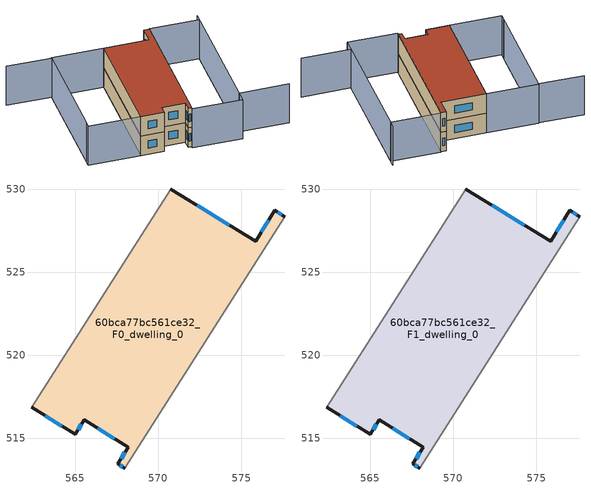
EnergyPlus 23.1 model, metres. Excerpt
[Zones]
60bca77bc561ce32_F0_dwelling_0
 floor ground (EU_floor_Construction): 577.01,528.72 577.62,528.34 567.98,513.21 567.57,513.47 568.19,514.47 565.55,516.11 565.01,515.23 562.39,516.86 570.76,530.01 575.86,526.85 z0
 wall outside (EU_wall_Construction): 577.62,528.34 577.01,528.72 575.86,526.85 570.76,530.01 / 562.39,516.86 565.01,515.23 565.55,516.11 568.19,514.47 567.57,513.47 567.98,513.21 z0:3
 wall adiabatic (EU_wall_Construction): 570.76,530.01 562.39,516.86 / 567.98,513.21 577.62,528.34 z0:3
 window (EU_Window_Construction): 574.27,527.83 572.35,529.02 / 576.65,528.13 576.22,527.43 / 577.43,528.46 577.2,528.6 / 567.7,513.39 567.85,513.29 / 567.99,514.16 567.76,513.78 / 566.37,515.6 567.37,514.98 / 565.18,515.51 565.38,515.83 / 563.2,516.35 564.19,515.74 z0.93:2.07
60bca77bc561ce32_F1_dwelling_0
 floor to 60bca77bc561ce32_F0_dwelling_0 (EU_floor_Construction): 577.01,528.72 577.62,528.34 567.98,513.21 567.57,513.47 568.19,514.47 565.55,516.11 565.01,515.23 562.39,516.86 570.76,530.01 575.86,526.85 z3
 wall outside (EU_wall_Construction): 577.62,528.34 577.01,528.72 575.86,526.85 570.76,530.01 / 562.39,516.86 565.01,515.23 565.55,516.11 568.19,514.47 567.57,513.47 567.98,513.21 z3:6
 wall adiabatic (EU_wall_Construction): 570.76,530.01 562.39,516.86 / 567.98,513.21 577.62,528.34 z3:6
 window (EU_Window_Construction): 574.27,527.83 572.35,529.02 / 576.65,528.13 576.22,527.43 / 577.43,528.46 577.2,528.6 / 567.7,513.39 567.85,513.29 / 567.99,514.16 567.76,513.78 / 566.37,515.6 567.37,514.98 / 565.18,515.51 565.38,515.83 / 563.2,516.35 564.19,515.74 z3.93:5.07
 roof outside (EU_roof_Construction): 568.19,514.47 567.57,513.47 567.98,513.21 577.62,528.34 577.01,528.72 575.86,526.85 570.76,530.01 562.39,516.86 565.01,515.23 565.55,516.11 z6
shading: 559.82,536.87 564.88,533.65 / 564.88,533.65 557.01,521.3 / 579.81,507.2 574.26,510.73 / 574.26,510.73 583.7,525.55 / 567.87,513.03 577.63,528.37 / 577.63,528.37 583.22,524.81 / 583.22,524.81 573.46,509.47 / 573.46,509.47 567.87,513.03 / 556.55,520.57 564.92,533.72 / 564.92,533.72 570.76,530.01 / 570.76,530.01 562.38,516.85 / 562.38,516.85 556.55,520.57 z0:6
[Building]
EU S2 Campaign: North Axis=0; Terrain=City; Solar Distribution=FullExterior
[Site:Location]
Montreal-Trudeau.Intl.AP: Latitude=45.4667; Longitude=-73.75; Time Zone=-5; Elevation=36
[SizingPeriod:WeatherFileDays]
AnnualSizingPeriod: Begin Month=1; Begin Day of Month=1; End Month=12; End Day of Month=31; Day of Week for Start Day=Monday; Use Weather File Daylight Saving Period=No; Use Weather File Rain and Snow Indicators=No
[MATERIAL]
EU_InternalMass_Material: Roughness=MediumRough; Thickness=0.1; Conductivity=1; Density=1800; Specific Heat=900; Thermal Absorptance=0.9; Solar Absorptance=0.7; Visible Absorptance=0.7
[MATERIAL:NOMASS] Roughness=MediumRough; Thermal Absorptance=0.9; Solar Absorptance=0.7; Visible Absorptance=0.7
Name | Thermal Resistance
EU_wall_NoMass; EU_floor_NoMass | 1.36485
EU_roof_NoMass | 2.55992
[WINDOWMATERIAL:SIMPLEGLAZINGSYSTEM]
EU_Window_SimpleGlazing: UFactor=3.92339; Solar Heat Gain Coefficient=0.8; Visible Transmittance=0.8
[CONSTRUCTION]
EU_wall_Construction: EU_wall_NoMass
EU_roof_Construction: EU_roof_NoMass
EU_floor_Construction: EU_floor_NoMass
EU_Window_Construction: EU_Window_SimpleGlazing
EU_InternalMass_Construction: EU_InternalMass_Material
[ZONE] Type=1; Multiplier=1; Ceiling Height=autocalculate; Volume=307.586; Floor Area=autocalculate; Part of Total Floor Area=Yes
60bca77bc561ce32_F0_dwelling_0; 60bca77bc561ce32_F1_dwelling_0
[INTERNALMASS] Construction=EU_InternalMass_Construction; Surface Area=102.529
Name | Zone or ZoneList
60bca77bc561ce32_F0_dwelling_0_EU_InternalMass | 60bca77bc561ce32_F0_dwelling_0
60bca77bc561ce32_F1_dwelling_0_EU_InternalMass | 60bca77bc561ce32_F1_dwelling_0
[OTHEREQUIPMENT] Fuel Type=Electricity; Design Level Calculation Method=Watts/Area; Power per Zone Floor Area=1; Fraction Latent=0; Fraction Radiant=0; Fraction Lost=0; Carbon Dioxide Generation Rate=0; EndUse Subcategory=EU_Step8_InternalGains
Name | Zone or ZoneList or Space or SpaceList | Schedule
EU_Step8_InternalGain_60bca77bc561ce32_F0_dwelling_0_f000 | 60bca77bc561ce32_F0_dwelling_0 | EU_Step8_GainSchedule_60bca77bc561ce32_F0_dwelling_0_f000
EU_Step8_InternalGain_60bca77bc561ce32_F1_dwelling_0_f000 | 60bca77bc561ce32_F1_dwelling_0 | EU_Step8_GainSchedule_60bca77bc561ce32_F1_dwelling_0_f000
[ZONEVENTILATION:DESIGNFLOWRATE] Schedule=EU_AlwaysOn; Design Flow Rate Calculation Method=AirChanges/Hour; Air Changes per Hour=0.860309; Ventilation Type=Natural; Fan Pressure Rise=0; Fan Total Efficiency=1; Constant Term Coefficient=1; Temperature Term Coefficient=0; Velocity Term Coefficient=0; Velocity Squared Term Coefficient=0; Minimum Indoor Temperature=-100; Maximum Indoor Temperature=100; Delta Temperature=-100; Minimum Outdoor Temperature=-100; Maximum Outdoor Temperature=100; Maximum Wind Speed=40
Name | Zone or ZoneList or Space or SpaceList
EU_ConstantAir_60bca77bc561ce32_F0_dwelling_0 | 60bca77bc561ce32_F0_dwelling_0
EU_ConstantAir_60bca77bc561ce32_F1_dwelling_0 | 60bca77bc561ce32_F1_dwelling_0
[HVACTEMPLATE:THERMOSTAT] Constant Heating Setpoint=20; Constant Cooling Setpoint=50
EU_HeatOnly_60bca77bc561ce32_F0_dwelling_0; EU_HeatOnly_60bca77bc561ce32_F1_dwelling_0
[HVACTEMPLATE:ZONE:IDEALLOADSAIRSYSTEM] System Availability Schedule=EU_AlwaysOn; Maximum Heating Supply Air Temperature=50; Minimum Cooling Supply Air Temperature=13; Maximum Heating Supply Air Humidity Ratio=0.0156; Minimum Cooling Supply Air Humidity Ratio=0.0077; Heating Limit=NoLimit; Cooling Limit=NoLimit; Heating Availability Schedule=EU_AlwaysOn; Cooling Availability Schedule=EU_CoolingOff; Dehumidification Control Type=ConstantSensibleHeatRatio; Cooling Sensible Heat Ratio=0.7; Dehumidification Setpoint=60; Humidification Control Type=None; Humidification Setpoint=30; Outdoor Air Method=None; Outdoor Air Flow Rate per Person=0.00944; Outdoor Air Flow Rate per Zone Floor Area=0; Outdoor Air Flow Rate per Zone=0; Demand Controlled Ventilation Type=None; Outdoor Air Economizer Type=NoEconomizer; Heat Recovery Type=None; Sensible Heat Recovery Effectiveness=0.7; Latent Heat Recovery Effectiveness=0.65
Name | Template Thermostat
60bca77bc561ce32_F0_dwelling_0 | EU_HeatOnly_60bca77bc561ce32_F0_dwelling_0
60bca77bc561ce32_F1_dwelling_0 | EU_HeatOnly_60bca77bc561ce32_F1_dwelling_0
[SIZING:ZONE] Zone Cooling Design Supply Air Temperature Input Method=SupplyAirTemperature; Zone Cooling Design Supply Air Temperature=13; Zone Heating Design Supply Air Temperature Input Method=SupplyAirTemperature; Zone Heating Design Supply Air Temperature=50; Zone Cooling Design Supply Air Humidity Ratio=0.008; Zone Heating Design Supply Air Humidity Ratio=0.008; Cooling Design Air Flow Method=DesignDay; Cooling Design Air Flow Rate=0; Cooling Minimum Air Flow per Zone Floor Area=0.000762; Cooling Minimum Air Flow=0; Cooling Minimum Air Flow Fraction=0.2; Heating Design Air Flow Method=DesignDay; Heating Design Air Flow Rate=0; Heating Maximum Air Flow per Zone Floor Area=0.002032; Heating Maximum Air Flow=0.141576; Heating Maximum Air Flow Fraction=0.3; Account for Dedicated Outdoor Air System=No; Dedicated Outdoor Air System Control Strategy=NeutralSupplyAir; Dedicated Outdoor Air Low Setpoint Temperature for Design=autosize; Dedicated Outdoor Air High Setpoint Temperature for Design=autosize; Zone Load Sizing Method=Sensible Load Only No Latent Load; Zone Latent Cooling Design Supply Air Humidity Ratio Input Method=HumidityRatioDifference; Zone Cooling Design Supply Air Humidity Ratio Difference=0.005; Zone Latent Heating Design Supply Air Humidity Ratio Input Method=HumidityRatioDifference; Zone Humidification Design Supply Air Humidity Ratio Difference=0.005
60bca77bc561ce32_F0_dwelling_0; 60bca77bc561ce32_F1_dwelling_0
[SCHEDULE:CONSTANT]
Name | Hourly Value
EU_AlwaysOn | 1
EU_CoolingOff | 0
[SCHEDULE:FILE] Column Number=1; Rows to Skip at Top=0; Number of Hours of Data=8760; Column Separator=Comma; Interpolate to Timestep=No; Minutes per Item=60; Adjust Schedule for Daylight Savings=Yes
Name | File
EU_Step8_GainSchedule_60bca77bc561ce32_F0_dwelling_0_f000 | ../../schedules/60bca77bc561ce32/60bca77bc561ce32_F0_dwelling_0_f000_gain.csv
EU_Step8_GainSchedule_60bca77bc561ce32_F1_dwelling_0_f000 | ../../schedules/60bca77bc561ce32/60bca77bc561ce32_F1_dwelling_0_f000_gain.csv
